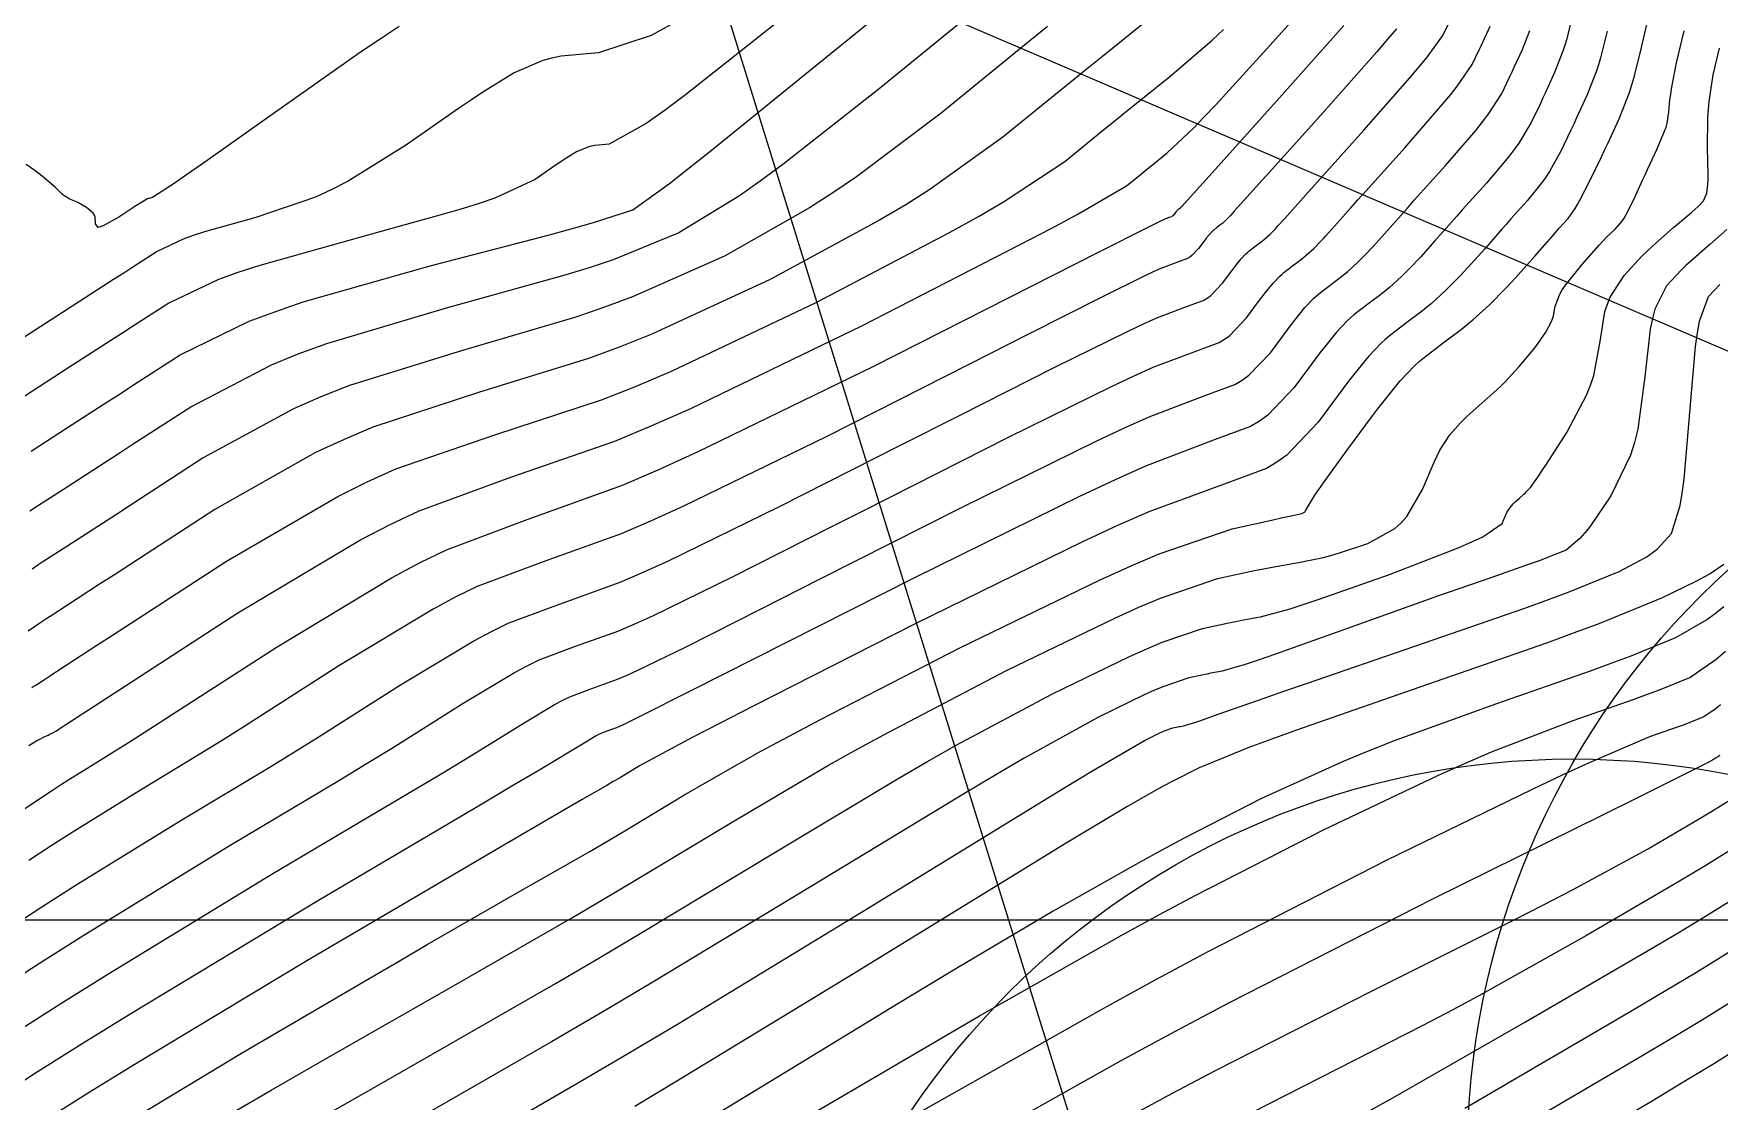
# Model space of a CAD drawing. Header units: metres. Extents: x 837117 to 838477, y 1189012 to 1191015.
# Drawn here: x 837598.8 to 837660.1, y 1190207.3 to 1190246.1 of the extents above; entities that cross this region are included whole.
import ezdxf

# ---------------------------------------------------------------- set-up
doc = ezdxf.new("R2010")
doc.units = ezdxf.units.M
doc.header["$LTSCALE"] = 0.3
for name, color, linetype in [('CIRCULOS', 60, 'Continuous'), ('COTAS 10', 1, 'Continuous'), ('COTAS INT', 252, 'Continuous')]:
    doc.layers.add(name, color=color, linetype=linetype)
doc.layers.add('COORD', color=7, linetype='Continuous', lineweight=20)
doc.layers.add('Linea_Tendencia', color=51, linetype='Continuous', lineweight=20)

msp = doc.modelspace()

# ---------------------------------------------------------------- linework, layer by layer
at = {"layer": 'CIRCULOS'}
for centre in [(837679.945, 1190205.145), (837654.786, 1190190.722)]:
    msp.add_circle(centre, 29, dxfattribs=at)
at = {"layer": 'COORD'}
msp.add_line((837476.514, 1190213.872), (838476.514, 1190213.872), dxfattribs=at)
at = {"layer": 'COTAS 10'}
for points, elevation in [([(837598.743, 1190230.909), (837600.064, 1190231.766), (837601.54, 1190232.716), (837601.979, 1190232.999), (837602.43, 1190233.291), (837604.168, 1190234.417), (837606.669, 1190235.631), (837607.602, 1190235.979), (837608.638, 1190236.332), (837613.248, 1190237.647), (837617.596, 1190238.779), (837618.468, 1190239.016), (837619.196, 1190239.221), (837620.624, 1190239.684), (837621.949, 1190240.643), (837622.611, 1190241.161), (837623.401, 1190241.787), (837627.323, 1190244.959), (837631.595, 1190248.439)], 1640), ([(837598.659, 1190220.216), (837598.917, 1190220.366), (837598.98, 1190220.401), (837599.039, 1190220.433), (837599.22, 1190220.525), (837599.364, 1190220.592), (837599.399, 1190220.609), (837599.431, 1190220.624), (837599.531, 1190220.673), (837599.617, 1190220.719), (837599.665, 1190220.747), (837599.75, 1190220.803), (837599.841, 1190220.864), (837599.868, 1190220.882), (837599.896, 1190220.901), (837600.005, 1190220.971), (837601.035, 1190221.639), (837606.263, 1190225.029), (837610.697, 1190227.674), (837611.8, 1190228.245), (837612.849, 1190228.745), (837616.187, 1190229.964), (837619.96, 1190231.271), (837621.283, 1190231.826), (837622.726, 1190232.465), (837628.943, 1190235.468), (837634.681, 1190238.408), (837635.822, 1190239.007), (837636.769, 1190239.512), (837638.571, 1190240.559), (837639.124, 1190241.008), (837639.283, 1190241.137), (837639.445, 1190241.267), (837640.049, 1190241.754), (837640.999, 1190242.656), (837641.378, 1190243.048), (837641.808, 1190243.502), (837643.781, 1190245.658), (837645.651, 1190247.756)], 1650), ([(837598.114, 1190209.738), (837599.831, 1190210.835), (837601.531, 1190211.906), (837607.539, 1190215.557), (837612.531, 1190218.513), (837613.591, 1190219.147), (837614.51, 1190219.7), (837616.666, 1190221.03), (837617.8, 1190221.712), (837618.075, 1190221.857), (837618.334, 1190221.984), (837619.127, 1190222.282), (837620.066, 1190222.619), (837620.416, 1190222.77), (837620.806, 1190222.946), (837622.538, 1190223.791), (837625.281, 1190225.179), (837627.45, 1190226.276), (837632.538, 1190228.85), (837637.461, 1190231.276), (837638.498, 1190231.761), (837639.393, 1190232.164), (837641.452, 1190232.946), (837642.503, 1190233.336), (837642.764, 1190233.492), (837643.011, 1190233.67), (837643.795, 1190234.488), (837644.412, 1190235.321), (837644.554, 1190235.508), (837644.684, 1190235.677), (837645.047, 1190236.128), (837645.361, 1190236.454), (837645.459, 1190236.544), (837645.561, 1190236.632), (837645.971, 1190236.949), (837646.393, 1190237.265), (837646.502, 1190237.354), (837646.608, 1190237.443), (837646.967, 1190237.768), (837647.323, 1190238.127), (837647.427, 1190238.238), (837647.535, 1190238.354), (837647.946, 1190238.814), (837648.547, 1190239.494), (837648.775, 1190239.748), (837649.028, 1190240.032), (837650.163, 1190241.296), (837651.27, 1190242.581), (837651.507, 1190242.878), (837651.713, 1190243.149), (837652.205, 1190243.915), (837652.499, 1190244.525), (837652.58, 1190244.698), (837652.661, 1190244.872), (837652.955, 1190245.515), (837653.222, 1190246.196)], 1660), ([(837606.125, 1190204.889), (837611.641, 1190208.025), (837617.806, 1190211.566), (837619.378, 1190212.486), (837620.892, 1190213.379), (837625.873, 1190216.384), (837630.205, 1190218.981), (837631.31, 1190219.618), (837632.373, 1190220.218), (837635.873, 1190222.087), (837638.677, 1190223.447), (837639.301, 1190223.726), (837639.86, 1190223.963), (837641.332, 1190224.469), (837642.289, 1190224.674), (837642.523, 1190224.721), (837642.744, 1190224.764), (837643.433, 1190224.886), (837644.519, 1190225.181), (837644.991, 1190225.333), (837645.537, 1190225.517), (837648.129, 1190226.433), (837650.627, 1190227.397), (837651.115, 1190227.609), (837651.515, 1190227.798), (837652.22, 1190228.283), (837652.342, 1190228.575), (837652.374, 1190228.641), (837652.405, 1190228.701), (837652.51, 1190228.866), (837652.623, 1190228.993), (837652.659, 1190229.029), (837652.697, 1190229.065), (837652.85, 1190229.201), (837653.012, 1190229.346), (837653.056, 1190229.388), (837653.099, 1190229.431), (837653.25, 1190229.594), (837653.542, 1190230.003), (837653.673, 1190230.202), (837653.827, 1190230.437), (837654.567, 1190231.593), (837655.291, 1190232.949), (837655.435, 1190233.309), (837655.555, 1190233.664), (837655.783, 1190234.891), (837655.958, 1190235.982), (837656.044, 1190236.25), (837656.147, 1190236.505), (837656.653, 1190237.301), (837657.303, 1190237.995), (837657.495, 1190238.184), (837657.694, 1190238.371), (837658.455, 1190239.039), (837659.106, 1190239.589), (837659.234, 1190239.703), (837659.34, 1190239.8), (837659.534, 1190240.012), (837659.583, 1190240.119), (837659.611, 1190240.179), (837659.664, 1190240.293), (837659.701, 1190240.614), (837659.706, 1190240.776), (837659.707, 1190240.969), (837659.691, 1190241.927), (837659.701, 1190243.043), (837659.719, 1190243.335), (837659.743, 1190243.619), (837659.888, 1190244.585), (837660.119, 1190245.554)], 1670), ([(837627.339, 1190206.94), (837628.465, 1190207.605), (837633.226, 1190210.39), (837638.374, 1190213.305), (837639.744, 1190214.052), (837641.09, 1190214.774), (837645.75, 1190217.164), (837649.877, 1190219.123), (837650.887, 1190219.572), (837651.839, 1190219.982), (837654.797, 1190221.125), (837657.018, 1190221.902), (837657.506, 1190222.079), (837657.938, 1190222.241), (837659.038, 1190222.689), (837659.998, 1190223.345), (837660.343, 1190223.638)], 1680), ([(837647.113, 1190206.775), (837648.242, 1190207.404), (837653.075, 1190210.165), (837657.651, 1190212.836), (837658.618, 1190213.408), (837659.455, 1190213.908), (837661.397, 1190215.11)], 1690)]:
    msp.add_lwpolyline(points, dxfattribs=dict(at, elevation=elevation))
at = {"layer": 'COTAS INT'}
for points, elevation in [([(837626.349, 1190246.879), (837622.537, 1190243.856), (837621.762, 1190243.279), (837621.107, 1190242.814), (837619.756, 1190242.072), (837619.235, 1190242.026), (837619.104, 1190241.999), (837618.98, 1190241.965), (837618.577, 1190241.795), (837618.125, 1190241.512), (837617.969, 1190241.408), (837617.799, 1190241.293), (837617.075, 1190240.785), (837615.599, 1190240.109), (837614.957, 1190239.888), (837614.212, 1190239.652), (837610.678, 1190238.678), (837607.063, 1190237.662), (837606.267, 1190237.399), (837605.56, 1190237.145), (837603.749, 1190236.294), (837602.438, 1190235.446), (837602.046, 1190235.193), (837601.641, 1190234.932), (837600.076, 1190233.925), (837598.513, 1190232.91)], 1638), ([(837640.202, 1190247.278), (837637.695, 1190245.259), (837637.025, 1190244.718), (837636.366, 1190244.184), (837634.072, 1190242.319), (837631.422, 1190240.422), (837630.538, 1190239.868), (837629.588, 1190239.302), (837625.616, 1190237.154), (837621.314, 1190235.167), (837620.157, 1190234.702), (837619.014, 1190234.274), (837615.012, 1190233.037), (837611.165, 1190231.779), (837610.121, 1190231.338), (837609.086, 1190230.857), (837605.425, 1190228.784), (837602.407, 1190226.828), (837601.777, 1190226.42), (837601.237, 1190226.07), (837600.029, 1190225.289), (837599.435, 1190224.904), (837599.282, 1190224.803), (837599.134, 1190224.705), (837598.639, 1190224.371)], 1646), ([(837633.228, 1190247.055), (837629.573, 1190244.079), (837626.075, 1190241.332), (837625.253, 1190240.73), (837624.495, 1190240.196), (837622.288, 1190238.841), (837619.902, 1190237.87), (837619.031, 1190237.578), (837618.069, 1190237.278), (837613.836, 1190236.11), (837609.48, 1190234.814), (837608.442, 1190234.432), (837607.475, 1190234.04), (837604.587, 1190232.539), (837602.423, 1190231.137), (837601.912, 1190230.806), (837601.439, 1190230.501), (837600.052, 1190229.607), (837598.974, 1190228.907), (837598.696, 1190228.724)], 1642), ([(837654.783, 1190246.768), (837654.572, 1190245.9), (837654.503, 1190245.671), (837654.429, 1190245.446), (837654.126, 1190244.675), (837653.794, 1190243.946), (837653.702, 1190243.749), (837653.61, 1190243.553), (837653.277, 1190242.862), (837652.825, 1190242.11), (837652.657, 1190241.877), (837652.471, 1190241.632), (837651.647, 1190240.654), (837650.784, 1190239.692), (837650.574, 1190239.456), (837650.376, 1190239.234), (837649.767, 1190238.542), (837649.261, 1190237.977), (837649.129, 1190237.835), (837649, 1190237.698), (837648.563, 1190237.256), (837648.122, 1190236.857), (837647.992, 1190236.748), (837647.857, 1190236.639), (837647.339, 1190236.25), (837646.835, 1190235.861), (837646.709, 1190235.752), (837646.589, 1190235.642), (837646.204, 1190235.241), (837645.757, 1190234.686), (837645.597, 1190234.479), (837645.423, 1190234.249), (837644.665, 1190233.225), (837643.701, 1190232.22), (837643.397, 1190232.001), (837643.077, 1190231.809), (837641.785, 1190231.329), (837639.254, 1190230.369), (837638.153, 1190229.873), (837636.879, 1190229.278), (837630.829, 1190226.296), (837622.757, 1190222.214), (837620.829, 1190221.238), (837620.263, 1190220.962), (837620.136, 1190220.905), (837620.022, 1190220.855), (837619.715, 1190220.745), (837619.456, 1190220.648), (837619.371, 1190220.607), (837619.282, 1190220.559), (837618.911, 1190220.336), (837617.175, 1190219.293), (837616.223, 1190218.729), (837615.068, 1190218.045), (837609.196, 1190214.58), (837602.366, 1190210.464), (837600.606, 1190209.37), (837598.903, 1190208.296), (837593.227, 1190204.58)], 1662), ([(837597.326, 1190211.18), (837599.055, 1190212.3), (837600.696, 1190213.348), (837605.882, 1190216.533), (837609.995, 1190218.981), (837610.958, 1190219.564), (837611.846, 1190220.106), (837614.421, 1190221.723), (837616.319, 1190222.865), (837616.779, 1190223.108), (837617.212, 1190223.32), (837618.539, 1190223.818), (837620.111, 1190224.383), (837620.697, 1190224.636), (837621.348, 1190224.93), (837624.248, 1190226.343), (837627.805, 1190228.145), (837628.872, 1190228.685), (837629.974, 1190229.242), (837634.248, 1190231.405), (837638.042, 1190233.275), (837638.842, 1190233.648), (837639.532, 1190233.959), (837641.119, 1190234.562), (837641.93, 1190234.862), (837642.131, 1190234.983), (837642.321, 1190235.12), (837642.926, 1190235.751), (837643.401, 1190236.393), (837643.511, 1190236.537), (837643.611, 1190236.667), (837643.891, 1190237.015), (837644.133, 1190237.267), (837644.208, 1190237.335), (837644.287, 1190237.404), (837644.603, 1190237.648), (837644.928, 1190237.892), (837645.012, 1190237.96), (837645.094, 1190238.029), (837645.371, 1190238.279), (837645.645, 1190238.556), (837645.726, 1190238.642), (837645.809, 1190238.731), (837646.126, 1190239.086), (837646.719, 1190239.754), (837646.975, 1190240.041), (837647.272, 1190240.372), (837648.678, 1190241.938), (837650.07, 1190243.531), (837650.357, 1190243.879), (837650.602, 1190244.188), (837651.133, 1190244.969), (837651.388, 1190245.497), (837651.458, 1190245.647), (837651.528, 1190245.798), (837651.783, 1190246.355)], 1658), ([(837597.8, 1190213.476), (837599.133, 1190214.342), (837600.385, 1190215.144), (837604.225, 1190217.51), (837607.458, 1190219.449), (837608.326, 1190219.982), (837609.182, 1190220.513), (837612.176, 1190222.416), (837614.837, 1190224.018), (837615.483, 1190224.359), (837616.089, 1190224.655), (837617.951, 1190225.355), (837620.155, 1190226.146), (837620.977, 1190226.501), (837621.891, 1190226.914), (837625.957, 1190228.896), (837630.329, 1190231.111), (837632.498, 1190232.208), (837635.957, 1190233.959), (837638.624, 1190235.273), (837639.186, 1190235.536), (837639.671, 1190235.754), (837640.787, 1190236.178), (837641.356, 1190236.389), (837641.498, 1190236.474), (837641.632, 1190236.57), (837642.056, 1190237.014), (837642.391, 1190237.465), (837642.467, 1190237.566), (837642.538, 1190237.658), (837642.735, 1190237.902), (837642.905, 1190238.079), (837642.958, 1190238.127), (837643.013, 1190238.175), (837643.235, 1190238.347), (837643.464, 1190238.518), (837643.523, 1190238.566), (837643.58, 1190238.614), (837643.775, 1190238.791), (837643.967, 1190238.985), (837644.024, 1190239.046), (837644.083, 1190239.108), (837644.305, 1190239.357), (837644.89, 1190240.013), (837645.176, 1190240.333), (837645.516, 1190240.712), (837647.194, 1190242.579), (837648.869, 1190244.48), (837649.207, 1190244.881), (837649.491, 1190245.227), (837650.061, 1190246.022), (837650.277, 1190246.469)], 1656), ([(837621.988, 1190246.409), (837621.29, 1190246.018), (837619.366, 1190245.388), (837618.012, 1190245.267), (837617.672, 1190245.196), (837617.347, 1190245.11), (837616.301, 1190244.667), (837615.126, 1190243.931), (837614.72, 1190243.661), (837614.278, 1190243.362), (837612.394, 1190242.041), (837610.269, 1190240.719), (837609.677, 1190240.419), (837609.082, 1190240.148), (837606.92, 1190239.407), (837605.047, 1190238.88), (837604.635, 1190238.744), (837604.269, 1190238.612), (837603.33, 1190238.172), (837602.446, 1190237.6), (837602.113, 1190237.386), (837601.742, 1190237.147), (837600.088, 1190236.084), (837598.282, 1190234.912)], 1636), ([(837598.341, 1190217.804), (837599.526, 1190218.593), (837599.813, 1190218.78), (837600.083, 1190218.953), (837600.911, 1190219.463), (837602.384, 1190220.384), (837603.061, 1190220.816), (837603.854, 1190221.325), (837607.687, 1190223.803), (837611.874, 1190226.324), (837612.891, 1190226.861), (837613.845, 1190227.327), (837616.775, 1190228.428), (837620.244, 1190229.674), (837621.538, 1190230.232), (837622.976, 1190230.882), (837629.376, 1190234.001), (837637.545, 1190238.14), (837639.376, 1190239.068), (837639.788, 1190239.271), (837639.874, 1190239.311), (837639.949, 1190239.345), (837640.121, 1190239.41), (837640.209, 1190239.443), (837640.231, 1190239.456), (837640.252, 1190239.471), (837640.317, 1190239.539), (837640.369, 1190239.609), (837640.381, 1190239.624), (837640.392, 1190239.638), (837640.422, 1190239.676), (837640.448, 1190239.704), (837640.456, 1190239.711), (837640.465, 1190239.718), (837640.499, 1190239.745), (837640.535, 1190239.771), (837640.544, 1190239.779), (837640.553, 1190239.786), (837640.583, 1190239.813), (837640.612, 1190239.843), (837640.621, 1190239.853), (837640.63, 1190239.862), (837640.664, 1190239.901), (837641.232, 1190240.533), (837642.005, 1190241.392), (837644.226, 1190243.862), (837646.468, 1190246.379)], 1652), ([(837612.126, 1190246.35), (837611.47, 1190245.914), (837610.757, 1190245.431), (837607.713, 1190243.297), (837604.939, 1190241.329), (837604.397, 1190240.951), (837603.952, 1190240.644), (837603.162, 1190240.135), (837603.031, 1190240.099), (837603.002, 1190240.089), (837602.977, 1190240.08), (837602.911, 1190240.049), (837602.734, 1190239.935), (837602.638, 1190239.873), (837602.522, 1190239.799), (837601.932, 1190239.419), (837601.363, 1190239.099), (837601.26, 1190239.061), (837601.181, 1190239.045), (837601.091, 1190239.171), (837601.079, 1190239.426), (837601.049, 1190239.492), (837601.007, 1190239.556), (837600.756, 1190239.769), (837600.466, 1190239.936), (837600.398, 1190239.971), (837600.336, 1190240.002), (837600.159, 1190240.072), (837599.991, 1190240.163), (837599.934, 1190240.206), (837599.874, 1190240.257), (837599.621, 1190240.507), (837599.083, 1190240.956), (837598.842, 1190241.131), (837598.562, 1190241.33)], 1634), ([(837648.379, 1190246.265), (837648.057, 1190245.882), (837647.668, 1190245.429), (837645.71, 1190243.221), (837643.761, 1190241.052), (837643.377, 1190240.625), (837643.061, 1190240.273), (837642.485, 1190239.629), (837642.356, 1190239.485), (837642.323, 1190239.449), (837642.29, 1190239.414), (837642.179, 1190239.302), (837642.067, 1190239.2), (837642.033, 1190239.172), (837641.999, 1190239.145), (837641.867, 1190239.046), (837641.739, 1190238.947), (837641.707, 1190238.919), (837641.676, 1190238.891), (837641.578, 1190238.789), (837641.465, 1190238.648), (837641.424, 1190238.595), (837641.38, 1190238.537), (837641.187, 1190238.276), (837640.942, 1190238.021), (837640.864, 1190237.965), (837640.783, 1190237.916), (837640.454, 1190237.794), (837639.81, 1190237.55), (837639.53, 1190237.423), (837639.206, 1190237.272), (837637.667, 1190236.513), (837635.022, 1190235.174), (837632.853, 1190234.076), (837627.667, 1190231.448), (837622.434, 1190228.898), (837621.257, 1190228.367), (837620.199, 1190227.91), (837617.363, 1190226.891), (837614.967, 1190225.991), (837614.187, 1190225.61), (837613.356, 1190225.171), (837609.932, 1190223.11), (837606.518, 1190220.919), (837605.693, 1190220.399), (837604.921, 1190219.916), (837602.568, 1190218.486), (837600.234, 1190217.048), (837599.473, 1190216.561), (837598.663, 1190216.034)], 1654), ([(837598.767, 1190222.318), (837598.843, 1190222.363), (837598.919, 1190222.409), (837599.194, 1190222.587), (837599.487, 1190222.784), (837599.575, 1190222.843), (837599.666, 1190222.902), (837600.017, 1190223.13), (837601.136, 1190223.854), (837601.71, 1190224.226), (837602.399, 1190224.673), (837605.844, 1190226.907), (837609.892, 1190229.266), (837610.96, 1190229.791), (837612.007, 1190230.262), (837615.599, 1190231.501), (837619.487, 1190232.773), (837620.72, 1190233.264), (837622.02, 1190233.816), (837627.28, 1190236.311), (837632.135, 1190238.855), (837633.18, 1190239.437), (837634.095, 1190239.967), (837636.322, 1190241.439), (837637.745, 1190242.596), (837638.154, 1190242.927), (837638.57, 1190243.263), (837640.125, 1190244.516), (837641.681, 1190245.849), (837642.097, 1190246.236)], 1648), ([(837635.691, 1190246.344), (837634.861, 1190245.671), (837631.823, 1190243.199), (837628.748, 1190240.877), (837627.895, 1190240.299), (837627.042, 1190239.749), (837623.952, 1190237.997), (837620.608, 1190236.518), (837619.594, 1190236.14), (837618.542, 1190235.776), (837614.424, 1190234.574), (837610.323, 1190233.297), (837609.281, 1190232.885), (837608.281, 1190232.448), (837605.006, 1190230.662), (837602.415, 1190228.982), (837601.845, 1190228.613), (837601.338, 1190228.285), (837600.041, 1190227.448), (837599.204, 1190226.906), (837598.989, 1190226.764), (837598.78, 1190226.625)], 1644), ([(837601.772, 1190206.247), (837606.397, 1190209.024), (837610.979, 1190211.712), (837612.096, 1190212.363), (837613.147, 1190212.973), (837616.397, 1190214.839), (837619.054, 1190216.365), (837619.732, 1190216.761), (837620.385, 1190217.146), (837622.531, 1190218.441), (837625.271, 1190220.002), (837626.297, 1190220.555), (837627.439, 1190221.159), (837632.531, 1190223.777), (837637.605, 1190226.238), (837638.736, 1190226.743), (837639.747, 1190227.173), (837642.411, 1190228.089), (837643.948, 1190228.428), (837644.249, 1190228.494), (837644.496, 1190228.548), (837644.942, 1190228.642), (837645.032, 1190228.689), (837645.055, 1190228.713), (837645.078, 1190228.742), (837645.154, 1190228.888), (837645.416, 1190229.31), (837645.556, 1190229.514), (837645.725, 1190229.755), (837646.577, 1190230.937), (837647.509, 1190232.193), (837647.727, 1190232.481), (837647.929, 1190232.742), (837648.516, 1190233.468), (837649.045, 1190234.018), (837649.21, 1190234.168), (837649.383, 1190234.318), (837650.075, 1190234.852), (837650.786, 1190235.386), (837650.971, 1190235.535), (837651.15, 1190235.685), (837651.755, 1190236.233), (837652.355, 1190236.84), (837652.532, 1190237.028), (837652.714, 1190237.223), (837653.408, 1190237.999), (837654.034, 1190238.714), (837654.172, 1190238.872), (837654.295, 1190239.012), (837654.615, 1190239.371), (837654.873, 1190239.733), (837654.957, 1190239.874), (837655.048, 1190240.033), (837655.421, 1190240.756), (837655.832, 1190241.609), (837655.946, 1190241.851), (837656.059, 1190242.095), (837656.47, 1190242.995), (837656.844, 1190243.948), (837656.935, 1190244.225), (837657.02, 1190244.508), (837657.281, 1190245.58), (837657.568, 1190246.782)], 1666), ([(837656.032, 1190246.174), (837655.796, 1190245.204), (837655.719, 1190244.948), (837655.637, 1190244.697), (837655.298, 1190243.835), (837654.927, 1190243.02), (837654.824, 1190242.8), (837654.721, 1190242.581), (837654.349, 1190241.809), (837653.936, 1190241.072), (837653.807, 1190240.875), (837653.672, 1190240.682), (837653.131, 1190240.013), (837652.54, 1190239.352), (837652.373, 1190239.164), (837652.205, 1190238.974), (837651.587, 1190238.27), (837650.988, 1190237.6), (837650.831, 1190237.431), (837650.678, 1190237.269), (837650.159, 1190236.745), (837649.636, 1190236.271), (837649.481, 1190236.141), (837649.322, 1190236.012), (837648.707, 1190235.551), (837648.109, 1190235.089), (837647.96, 1190234.96), (837647.817, 1190234.83), (837647.36, 1190234.355), (837646.83, 1190233.696), (837646.641, 1190233.45), (837646.434, 1190233.177), (837645.534, 1190231.962), (837644.391, 1190230.77), (837644.03, 1190230.51), (837643.65, 1190230.282), (837642.117, 1190229.713), (837639.382, 1190228.709), (837638.244, 1190228.206), (837636.941, 1190227.605), (837630.86, 1190224.622), (837624.972, 1190221.63), (837623.791, 1190221.023), (837622.804, 1190220.513), (837620.86, 1190219.47), (837620.131, 1190219.03), (837619.909, 1190218.899), (837619.679, 1190218.764), (837618.775, 1190218.245), (837616.658, 1190217.015), (837615.663, 1190216.431), (837614.49, 1190215.743), (837608.775, 1190212.379), (837602.431, 1190208.569), (837600.862, 1190207.599), (837599.373, 1190206.666)], 1664), ([(837604.019, 1190205.669), (837607.467, 1190207.682), (837608.529, 1190208.294), (837609.636, 1190208.931), (837614.019, 1190211.432), (837618.43, 1190213.966), (837619.555, 1190214.624), (837620.638, 1190215.263), (837624.202, 1190217.413), (837627.738, 1190219.492), (837628.803, 1190220.086), (837629.906, 1190220.689), (837634.202, 1190222.932), (837638.141, 1190224.842), (837639.018, 1190225.235), (837639.804, 1190225.568), (837641.871, 1190226.279), (837643.216, 1190226.567), (837643.545, 1190226.633), (837643.856, 1190226.693), (837644.822, 1190226.864), (837645.722, 1190227.051), (837645.991, 1190227.122), (837646.267, 1190227.201), (837647.336, 1190227.555), (837648.324, 1190228.105), (837648.551, 1190228.307), (837648.756, 1190228.531), (837649.328, 1190229.521), (837649.746, 1190230.514), (837649.855, 1190230.74), (837649.961, 1190230.944), (837650.319, 1190231.506), (837650.702, 1190231.939), (837650.824, 1190232.062), (837650.953, 1190232.187), (837651.476, 1190232.65), (837652.03, 1190233.143), (837652.179, 1190233.287), (837652.326, 1190233.433), (837652.841, 1190233.989), (837653.294, 1190234.53), (837653.403, 1190234.668), (837653.503, 1190234.8), (837653.805, 1190235.234), (837654.012, 1190235.621), (837654.053, 1190235.724), (837654.087, 1190235.825), (837654.152, 1190236.176), (837654.312, 1190236.613), (837654.406, 1190236.769), (837654.521, 1190236.941), (837655.117, 1190237.684), (837655.753, 1190238.398), (837655.894, 1190238.55), (837656.019, 1190238.683), (837656.344, 1190238.996), (837656.583, 1190239.275), (837656.654, 1190239.385), (837656.728, 1190239.51), (837657.015, 1190240.08), (837657.326, 1190240.759), (837657.416, 1190240.953), (837657.507, 1190241.149), (837657.848, 1190241.878), (837658.128, 1190242.538), (837658.18, 1190242.69), (837658.222, 1190242.83), (837658.284, 1190243.226), (837658.321, 1190243.691), (837658.347, 1190243.875), (837658.38, 1190244.082), (837658.56, 1190245.027), (837658.837, 1190246.187)], 1668), ([(837660.383, 1190238.973), (837659.774, 1190238.426), (837659.074, 1190237.817), (837658.898, 1190237.653), (837658.731, 1190237.49), (837658.189, 1190236.918), (837657.772, 1190236.069), (837657.682, 1190235.732), (837657.604, 1190235.35), (837657.413, 1190233.606), (837657.151, 1190231.707), (837657.028, 1190231.228), (837656.882, 1190230.77), (837656.171, 1190229.285), (837655.402, 1190228.16), (837655.22, 1190227.929), (837655.05, 1190227.733), (837654.548, 1190227.313), (837653.875, 1190227.042), (837653.597, 1190226.939), (837653.28, 1190226.825), (837651.808, 1190226.312), (837649.873, 1190225.64), (837649.264, 1190225.424), (837648.624, 1190225.197), (837646.05, 1190224.269), (837643.744, 1190223.446), (837643.273, 1190223.284), (837642.875, 1190223.151), (837642.043, 1190222.908), (837641.633, 1190222.836), (837641.502, 1190222.81), (837641.362, 1190222.782), (837640.793, 1190222.66), (837639.917, 1190222.359), (837639.584, 1190222.218), (837639.212, 1190222.051), (837637.544, 1190221.242), (837634.84, 1190219.748), (837633.816, 1190219.149), (837632.672, 1190218.471), (837627.544, 1190215.355), (837621.345, 1190211.608), (837619.526, 1190210.532), (837617.663, 1190209.44), (837610.562, 1190205.355)], 1672), ([(837612.375, 1190204.326), (837618.59, 1190207.921), (837620.398, 1190208.989), (837622.242, 1190210.089), (837629.215, 1190214.326), (837635.139, 1190217.961), (837636.322, 1190218.681), (837637.307, 1190219.277), (837639.215, 1190220.397), (837639.748, 1190220.656), (837639.867, 1190220.709), (837639.973, 1190220.754), (837640.253, 1190220.85), (837640.436, 1190220.889), (837640.48, 1190220.898), (837640.522, 1190220.907), (837640.653, 1190220.93), (837640.919, 1190221.007), (837641.047, 1190221.05), (837641.197, 1190221.102), (837641.934, 1190221.365), (837643.567, 1190221.938), (837644.281, 1190222.185), (837645.11, 1190222.47), (837649.052, 1190223.82), (837653.042, 1190225.209), (837653.9, 1190225.519), (837654.652, 1190225.796), (837656.476, 1190226.531), (837657.454, 1190227.063), (837657.671, 1190227.213), (837657.865, 1190227.364), (837658.374, 1190227.922), (837658.695, 1190228.94), (837658.77, 1190229.383), (837658.84, 1190229.894), (837659.044, 1190232.321), (837659.25, 1190234.719), (837659.32, 1190235.213), (837659.397, 1190235.633), (837659.725, 1190236.534), (837660.131, 1190236.963)], 1674), ([(837660.275, 1190226.796), (837659.779, 1190226.453), (837659.552, 1190226.326), (837659.287, 1190226.186), (837658.009, 1190225.565), (837655.732, 1190224.637), (837654.838, 1190224.303), (837653.829, 1190223.935), (837649.232, 1190222.329), (837644.75, 1190220.771), (837643.814, 1190220.434), (837643.009, 1190220.137), (837641.205, 1190219.406), (837640.228, 1190218.905), (837639.946, 1190218.754), (837639.659, 1190218.597), (837638.581, 1190217.987), (837636.372, 1190216.657), (837635.371, 1190216.047), (837634.203, 1190215.333), (837628.581, 1190211.878), (837622.285, 1190208.045), (837620.692, 1190207.091)], 1676), ([(837660.278, 1190225.246), (837659.967, 1190225.002), (837659.655, 1190224.778), (837658.523, 1190224.127), (837656.835, 1190223.439), (837656.172, 1190223.191), (837655.424, 1190222.918), (837652.014, 1190221.727), (837648.294, 1190220.376), (837647.35, 1190220.003), (837646.443, 1190219.63), (837643.477, 1190218.285), (837640.659, 1190216.839), (837639.845, 1190216.403), (837639.017, 1190215.951), (837635.904, 1190214.188), (837632.418, 1190212.131), (837631.355, 1190211.494), (837630.25, 1190210.827), (837625.904, 1190208.172), (837621.572, 1190205.535)], 1678), ([(837660.159, 1190221.692), (837659.999, 1190221.556), (837659.552, 1190221.251), (837659.041, 1190221.042), (837658.839, 1190220.967), (837658.613, 1190220.885), (837657.579, 1190220.524), (837655.383, 1190219.587), (837654.423, 1190219.142), (837653.311, 1190218.615), (837648.023, 1190216.043), (837641.521, 1190212.708), (837639.643, 1190211.701), (837637.732, 1190210.658), (837630.549, 1190206.591)], 1682), ([(837660.129, 1190219.843), (837660.112, 1190219.832), (837660.105, 1190219.828), (837660.097, 1190219.822), (837660.058, 1190219.797), (837659.977, 1190219.747), (837659.943, 1190219.726), (837659.902, 1190219.702), (837659.712, 1190219.592), (837658.042, 1190218.752), (837657.069, 1190218.269), (837655.874, 1190217.677), (837649.712, 1190214.634), (837642.297, 1190210.862), (837640.311, 1190209.81), (837638.355, 1190208.756), (837631.533, 1190204.922)], 1684), ([(837638.73, 1190206.761), (837640.24, 1190207.576), (837641.774, 1190208.388), (837647.5, 1190211.3), (837652.607, 1190213.853), (837653.75, 1190214.437), (837654.775, 1190214.969), (837657.5, 1190216.449), (837659.152, 1190217.414), (837659.501, 1190217.62), (837659.803, 1190217.801), (837660.504, 1190218.235)], 1686), ([(837660.951, 1190216.672), (837659.629, 1190215.855), (837659.06, 1190215.514), (837658.401, 1190215.125), (837655.288, 1190213.307), (837651.509, 1190211.187), (837650.431, 1190210.606), (837649.34, 1190210.029), (837641.251, 1190205.913)], 1688), ([(837661.843, 1190213.547), (837659.281, 1190211.962), (837658.177, 1190211.302), (837656.9, 1190210.547), (837650.863, 1190207.023)], 1692), ([(837650.978, 1190205.23), (837657.011, 1190208.758), (837658.317, 1190209.534), (837659.464, 1190210.223), (837662.29, 1190211.985)], 1694), ([(837662.736, 1190210.423), (837659.875, 1190208.616), (837658.83, 1190207.981), (837657.674, 1190207.288), (837652.582, 1190204.3)], 1696)]:
    msp.add_lwpolyline(points, dxfattribs=dict(at, elevation=elevation))
at = {"layer": 'Linea_Tendencia'}
msp.add_lwpolyline([(838041.852, 1190952.651), (838165.343, 1190589.154), (838075.416, 1190256.306), (838109.489, 1190042.064), (837622.868, 1190250.641), (837754.279, 1189827.032), (837723.495, 1189335.311)], dxfattribs=at)

doc.saveas('drawing.dxf')
